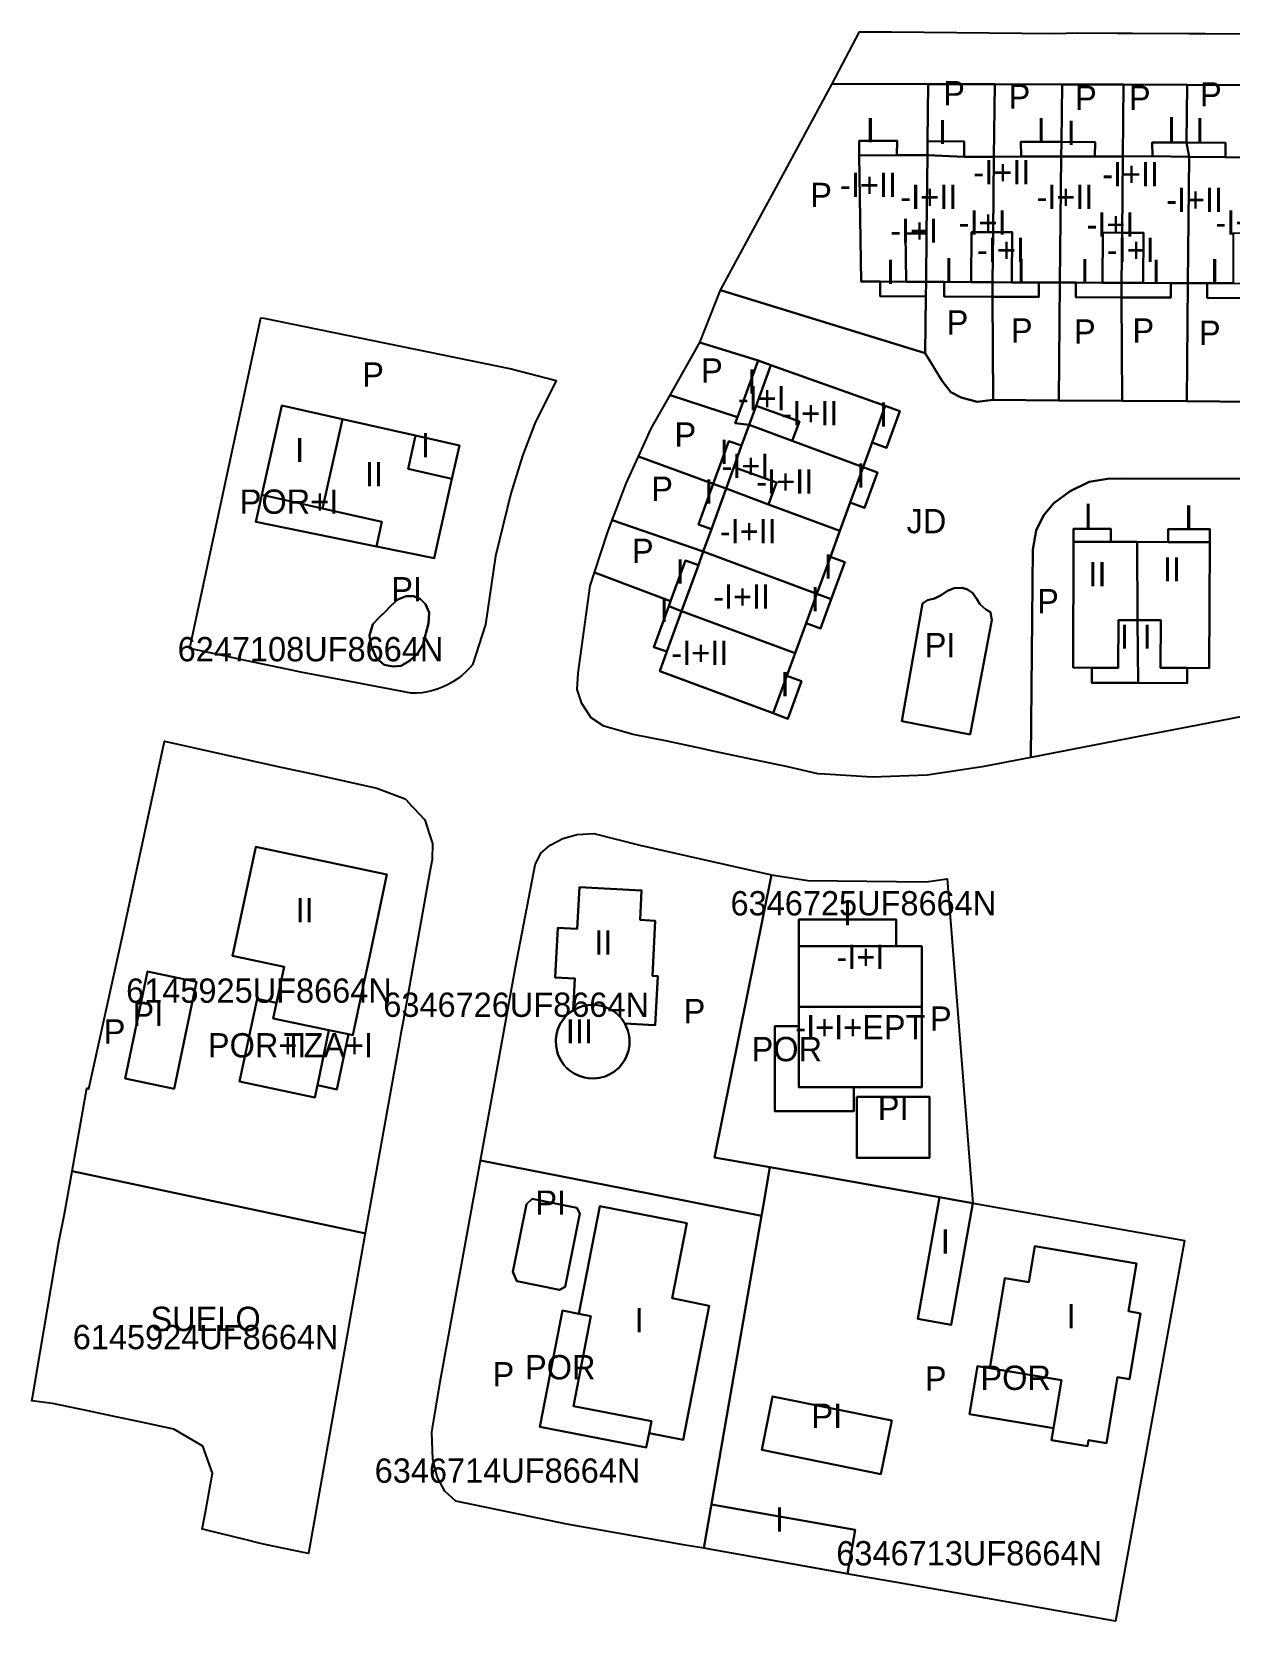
# Model space of a CAD drawing. Extents: x 386079 to 386238, y 4064353 to 4064483.
# Drawn here: x 386079 to 386177.5, y 4064352.6 to 4064483.4 of the extents above; entities that cross this region are included whole.
import ezdxf
from ezdxf.enums import TextEntityAlignment as Align

# ---------------------------------------------------------------- set-up
doc = ezdxf.new("R2010")
doc.units = 0
for name, color, linetype in [('Construccion', 6, 'CONTINUOUS'), ('Parcela', 7, 'CONTINUOUS'), ('RefCatastral', 7, 'CONTINUOUS'), ('txtConstru', 6, 'CONTINUOUS')]:
    doc.layers.add(name, color=color, linetype=linetype)

msp = doc.modelspace()

# ---------------------------------------------------------------- linework, layer by layer
at = {"layer": 'Construccion'}
for points in [[(386152.7615, 4064479.137), (386144.881, 4064479.157), (386147.1215, 4064483.437), (386149.7515, 4064483.427), (386163.1515, 4064483.297), (386165.0715, 4064483.347), (386168.3115, 4064483.327), (386169.5915, 4064483.327), (386174.2215, 4064483.297), (386175.5715, 4064483.287), (386186.3415, 4064483.237)], [(386152.531, 4064456.997), (386135.691, 4064462.1875), (386138.921, 4064468.1575), (386139.901, 4064469.9575), (386144.881, 4064479.157), (386152.7615, 4064479.137), (386152.7115, 4064474.427), (386152.7015, 4064473.297), (386150.2015, 4064473.297), (386150.2215, 4064474.457), (386147.0815, 4064474.457), (386147.101, 4064473.247), (386147.251, 4064462.887), (386148.821, 4064462.877), (386148.811, 4064461.677), (386152.5815, 4064461.657), (386152.531, 4064456.997)], [(386155.7415, 4064473.137), (386155.7415, 4064474.417), (386152.7115, 4064474.427), (386152.7615, 4064479.137), (386158.2415, 4064479.117), (386158.1715, 4064473.157), (386155.7415, 4064473.137)], [(386179.5815, 4064479.047), (386174.0815, 4064479.067), (386168.8515, 4064479.087), (386163.7815, 4064479.107), (386158.2415, 4064479.117), (386152.7615, 4064479.137)], [(386158.1715, 4064473.157), (386158.2415, 4064479.117), (386163.7815, 4064479.107), (386163.7315, 4064474.377), (386160.3915, 4064474.387), (386160.4215, 4064473.177), (386158.1715, 4064473.157)], [(386166.4815, 4064473.177), (386166.5015, 4064474.357), (386163.7315, 4064474.377), (386163.7815, 4064479.107), (386168.8515, 4064479.087), (386168.7915, 4064473.187), (386166.4815, 4064473.177)], [(386168.7915, 4064473.187), (386168.8515, 4064479.087), (386174.0815, 4064479.067), (386174.0315, 4064474.327), (386171.2115, 4064474.337), (386171.2315, 4064473.197), (386168.7915, 4064473.187)], [(386177.2215, 4064473.127), (386177.2215, 4064474.307), (386174.0315, 4064474.327), (386174.0815, 4064479.067), (386179.5815, 4064479.047), (386179.5215, 4064473.097), (386177.2215, 4064473.127)], [(386147.101, 4064473.247), (386147.0815, 4064474.457), (386150.2215, 4064474.457), (386150.2015, 4064473.297), (386147.101, 4064473.247)], [(386155.7415, 4064473.137), (386152.7015, 4064473.297), (386152.7115, 4064474.427), (386155.7415, 4064474.417), (386155.7415, 4064473.137)], [(386160.4215, 4064473.177), (386160.3915, 4064474.387), (386163.7315, 4064474.377), (386163.7215, 4064473.177), (386160.4215, 4064473.177)], [(386163.7215, 4064473.177), (386163.7315, 4064474.377), (386166.5015, 4064474.357), (386166.4815, 4064473.177), (386163.7215, 4064473.177)], [(386171.2315, 4064473.197), (386171.2115, 4064474.337), (386174.0315, 4064474.327), (386174.2515, 4064473.157), (386171.2315, 4064473.197)], [(386174.0315, 4064474.327), (386177.2215, 4064474.307), (386177.2215, 4064473.127), (386174.2515, 4064473.157), (386174.0315, 4064474.327)], [(386148.821, 4064462.877), (386147.251, 4064462.887), (386147.101, 4064473.247), (386150.2015, 4064473.297), (386152.7015, 4064473.297), (386152.6315, 4064466.827), (386150.9015, 4064466.837), (386150.951, 4064462.867), (386148.821, 4064462.877)], [(386154.0915, 4064462.847), (386152.5915, 4064462.857), (386152.6315, 4064466.827), (386152.7015, 4064473.297), (386155.7415, 4064473.137), (386158.1715, 4064473.157), (386158.1115, 4064466.947), (386156.3215, 4064466.957), (386156.3015, 4064462.837), (386154.0915, 4064462.847)], [(386159.6515, 4064462.817), (386159.6715, 4064466.937), (386158.1115, 4064466.947), (386158.1715, 4064473.157), (386160.4215, 4064473.177), (386163.7215, 4064473.177), (386163.6115, 4064462.797), (386161.8615, 4064462.807), (386159.6515, 4064462.817)], [(386163.6115, 4064462.797), (386163.7215, 4064473.177), (386166.4815, 4064473.177), (386168.7915, 4064473.187), (386168.7215, 4064466.897), (386167.1315, 4064466.907), (386167.1115, 4064462.787), (386164.9315, 4064462.797), (386163.6115, 4064462.797)], [(386170.4615, 4064462.767), (386170.4815, 4064466.887), (386168.7215, 4064466.897), (386168.7915, 4064473.187), (386171.2315, 4064473.197), (386174.2515, 4064473.157), (386174.1415, 4064462.757), (386172.7215, 4064462.757), (386170.4615, 4064462.767)], [(386175.7315, 4064462.747), (386174.1415, 4064462.757), (386174.2515, 4064473.157), (386177.2215, 4064473.127), (386179.5215, 4064473.097), (386179.4515, 4064466.847), (386177.8715, 4064466.857), (386177.8515, 4064462.737), (386175.7315, 4064462.747)], [(386150.951, 4064462.867), (386150.9015, 4064466.837), (386152.6315, 4064466.827), (386152.5915, 4064462.857), (386150.951, 4064462.867)], [(386158.0615, 4064462.827), (386156.3015, 4064462.837), (386156.3215, 4064466.957), (386158.1115, 4064466.947), (386158.0615, 4064462.827)], [(386159.6515, 4064462.817), (386158.0615, 4064462.827), (386158.1115, 4064466.947), (386159.6715, 4064466.937), (386159.6515, 4064462.817)], [(386168.6815, 4064462.777), (386167.1115, 4064462.787), (386167.1315, 4064466.907), (386168.7215, 4064466.897), (386168.6815, 4064462.777)], [(386170.4615, 4064462.767), (386168.6815, 4064462.777), (386168.7215, 4064466.897), (386170.4815, 4064466.887), (386170.4615, 4064462.767)], [(386152.5815, 4064461.657), (386148.811, 4064461.677), (386148.821, 4064462.877), (386150.951, 4064462.867), (386152.5915, 4064462.857), (386152.5815, 4064461.657)], [(386158.1215, 4064453.137), (386156.8115, 4064452.997), (386155.4915, 4064453.337), (386154.641, 4064453.777), (386153.891, 4064454.737), (386152.531, 4064456.997), (386152.5815, 4064461.657), (386152.5915, 4064462.857), (386154.0915, 4064462.847), (386154.0815, 4064461.657), (386158.0515, 4064461.637), (386158.1215, 4064453.137)], [(386158.0515, 4064461.637), (386154.0815, 4064461.657), (386154.0915, 4064462.847), (386156.3015, 4064462.837), (386158.0615, 4064462.827), (386158.0515, 4064461.637)], [(386161.8615, 4064462.807), (386161.8615, 4064461.617), (386158.0515, 4064461.637), (386158.0615, 4064462.827), (386159.6515, 4064462.817), (386161.8615, 4064462.807)], [(386158.0515, 4064461.637), (386161.8615, 4064461.617), (386161.8615, 4064462.807), (386163.6115, 4064462.797), (386163.5115, 4064453.097), (386158.1215, 4064453.137), (386158.0515, 4064461.637)], [(386168.7315, 4064453.067), (386163.5115, 4064453.097), (386163.6115, 4064462.797), (386164.9315, 4064462.797), (386164.9315, 4064461.597), (386168.6715, 4064461.577), (386168.7315, 4064453.067)], [(386164.9315, 4064462.797), (386167.1115, 4064462.787), (386168.6815, 4064462.777), (386168.6715, 4064461.577), (386164.9315, 4064461.597), (386164.9315, 4064462.797)], [(386172.7215, 4064462.757), (386172.7215, 4064461.557), (386168.6715, 4064461.577), (386168.6815, 4064462.777), (386170.4615, 4064462.767), (386172.7215, 4064462.757)], [(386168.6715, 4064461.577), (386172.7215, 4064461.557), (386172.7215, 4064462.757), (386174.1415, 4064462.757), (386174.0415, 4064453.047), (386168.7315, 4064453.067), (386168.6715, 4064461.577)], [(386179.5115, 4064452.987), (386174.0415, 4064453.047), (386174.1415, 4064462.757), (386175.7315, 4064462.747), (386175.7315, 4064461.547), (386179.4015, 4064461.527), (386179.5115, 4064452.987)], [(386175.7315, 4064462.747), (386177.8515, 4064462.737), (386179.4115, 4064462.727), (386179.4015, 4064461.527), (386175.7315, 4064461.547), (386175.7315, 4064462.747)], [(386161.221, 4064423.717), (386157.211, 4064422.937), (386152.691, 4064422.267), (386148.151, 4064422.097), (386144.261, 4064422.337), (386143.691, 4064422.367), (386141.211, 4064422.947), (386138.461, 4064423.5175), (386135.201, 4064424.2075), (386133.981, 4064424.4775), (386131.291, 4064425.0475), (386128.501, 4064425.5975), (386126.091, 4064426.3075), (386125.051, 4064426.9775), (386124.271, 4064428.1575), (386123.891, 4064429.3175), (386123.981, 4064430.6475), (386124.971, 4064437.8375), (386125.321, 4064438.9375), (386131.581, 4064436.5775), (386131.431, 4064436.1575), (386130.211, 4064432.8075), (386131.271, 4064432.4275), (386130.681, 4064430.8075), (386140.011, 4064427.3575), (386141.211, 4064426.907), (386142.341, 4064430.007), (386141.151, 4064430.437), (386141.831, 4064432.307), (386142.731, 4064434.767), (386143.921, 4064434.327), (386144.801, 4064436.757), (386145.911, 4064439.797), (386144.721, 4064440.227), (386145.511, 4064442.377), (386146.351, 4064444.697), (386147.541, 4064444.267), (386148.611, 4064447.177), (386147.431, 4064447.617), (386148.151, 4064449.637), (386149.341, 4064449.207), (386150.441, 4064452.217), (386149.221, 4064452.647), (386139.831, 4064455.9975), (386138.771, 4064456.3775), (386133.971, 4064457.8675), (386135.691, 4064462.1875), (386152.531, 4064456.997), (386153.891, 4064454.737), (386154.641, 4064453.777), (386155.4915, 4064453.337), (386156.8115, 4064452.997), (386158.1215, 4064453.137), (386163.5115, 4064453.097), (386168.7315, 4064453.067), (386174.0415, 4064453.047), (386179.5115, 4064452.987)], [(386092.2267, 4064433.6058), (386097.8629, 4064459.909), (386098.1205, 4064459.8575), (386118.471, 4064455.6875), (386122.171, 4064454.7375), (386120.401, 4064451.2075), (386119.381, 4064448.5375), (386118.431, 4064445.4275), (386117.181, 4064440.2975), (386116.361, 4064434.6675), (386115.271, 4064431.3475), (386115.051, 4064431.0975), (386114.741, 4064430.7675), (386114.4005, 4064430.4675), (386114.0405, 4064430.1975), (386113.6705, 4064429.9475), (386113.2805, 4064429.7175), (386112.8705, 4064429.5275), (386112.4505, 4064429.3575), (386112.0205, 4064429.2275), (386111.5805, 4064429.1175), (386111.1305, 4064429.0475), (386110.6805, 4064429.0075), (386110.2305, 4064428.9975), (386101.1605, 4064430.7275), (386100.0105, 4064430.9775), (386096.7105, 4064431.6775), (386094.3205, 4064432.1975), (386092.0205, 4064432.6875), (386092.2267, 4064433.6058)], [(386137.081, 4064451.7175), (386131.541, 4064453.5375), (386133.971, 4064457.8675), (386138.771, 4064456.3775), (386137.081, 4064451.7175)], [(386138.051, 4064451.0875), (386136.901, 4064451.2375), (386137.081, 4064451.7175), (386138.771, 4064456.3775), (386139.831, 4064455.9975), (386138.621, 4064452.6675), (386138.051, 4064451.0875)], [(386141.591, 4064449.777), (386142.171, 4064451.377), (386138.621, 4064452.6675), (386139.831, 4064455.9975), (386149.221, 4064452.647), (386148.151, 4064449.637), (386147.431, 4064447.617), (386141.591, 4064449.777)], [(386135.091, 4064446.2375), (386128.931, 4064448.4775), (386129.991, 4064450.7875), (386131.541, 4064453.5375), (386137.081, 4064451.7175), (386136.901, 4064451.2375), (386138.051, 4064451.0875), (386137.421, 4064449.3775), (386136.361, 4064449.7575), (386135.091, 4064446.2375)], [(386097.95, 4064445.34), (386097.45, 4064443.11), (386107.37, 4064441.09), (386112.12, 4064440.12), (386113.58, 4064446.65), (386114.2, 4064449.4), (386110.6, 4064450.21), (386104.57, 4064451.56), (386099.59, 4064452.67), (386097.95, 4064445.34)], [(386102.93, 4064444.22), (386097.95, 4064445.34), (386099.59, 4064452.67), (386104.57, 4064451.56), (386102.93, 4064444.22)], [(386141.591, 4064449.777), (386138.051, 4064451.0875), (386138.621, 4064452.6675), (386142.171, 4064451.377), (386141.591, 4064449.777)], [(386149.221, 4064452.647), (386150.441, 4064452.217), (386149.341, 4064449.207), (386148.151, 4064449.637), (386149.221, 4064452.647)], [(386107.37, 4064441.09), (386107.82, 4064443.12), (386102.93, 4064444.22), (386104.57, 4064451.56), (386110.6, 4064450.21), (386109.98, 4064447.46), (386113.58, 4064446.65), (386112.12, 4064440.12), (386107.37, 4064441.09)], [(386139.641, 4064444.5475), (386140.281, 4064446.3375), (386136.781, 4064447.6175), (386137.421, 4064449.3775), (386138.051, 4064451.0875), (386141.591, 4064449.777), (386147.431, 4064447.617), (386146.351, 4064444.697), (386145.511, 4064442.377), (386139.641, 4064444.5475)], [(386113.58, 4064446.65), (386109.98, 4064447.46), (386110.6, 4064450.21), (386114.2, 4064449.4), (386113.58, 4064446.65)], [(386136.141, 4064445.8475), (386135.091, 4064446.2375), (386136.361, 4064449.7575), (386137.421, 4064449.3775), (386136.781, 4064447.6175), (386136.141, 4064445.8475)], [(386134.261, 4064440.6575), (386126.771, 4064443.2575), (386126.951, 4064443.7275), (386127.921, 4064446.2675), (386128.931, 4064448.4775), (386135.091, 4064446.2375), (386133.871, 4064442.8875), (386134.931, 4064442.5075), (386134.261, 4064440.6575)], [(386139.641, 4064444.5475), (386136.141, 4064445.8475), (386136.781, 4064447.6175), (386140.281, 4064446.3375), (386139.641, 4064444.5475)], [(386147.431, 4064447.617), (386148.611, 4064447.177), (386147.541, 4064444.267), (386146.351, 4064444.697), (386147.431, 4064447.617)], [(386179.9815, 4064446.637), (386168.7915, 4064446.677), (386167.5115, 4064446.637), (386166.0115, 4064446.397), (386164.4615, 4064445.627), (386163.1115, 4064444.637), (386162.2515, 4064443.627), (386161.6515, 4064442.407), (386161.3815, 4064440.837), (386161.221, 4064423.717)], [(386161.221, 4064423.717), (386161.3815, 4064440.837), (386161.6515, 4064442.407), (386162.2515, 4064443.627), (386163.1115, 4064444.637), (386164.4615, 4064445.627), (386166.0115, 4064446.397), (386167.5115, 4064446.637), (386168.7915, 4064446.677), (386179.9815, 4064446.637), (386179.5215, 4064445.907), (386179.1415, 4064445.067), (386178.8915, 4064444.197), (386178.8115, 4064443.747), (386178.7615, 4064427.127), (386174.9515, 4064426.387), (386170.1115, 4064425.447), (386165.451, 4064424.537), (386161.221, 4064423.717)], [(386107.37, 4064441.09), (386097.45, 4064443.11), (386097.95, 4064445.34), (386102.93, 4064444.22), (386107.82, 4064443.12), (386107.37, 4064441.09)], [(386134.931, 4064442.5075), (386133.871, 4064442.8875), (386135.091, 4064446.2375), (386136.141, 4064445.8475), (386134.931, 4064442.5075)], [(386143.611, 4064437.197), (386134.261, 4064440.6575), (386134.931, 4064442.5075), (386136.141, 4064445.8475), (386139.641, 4064444.5475), (386145.511, 4064442.377), (386144.721, 4064440.227), (386143.611, 4064437.197)], [(386131.581, 4064436.5775), (386125.321, 4064438.9375), (386126.401, 4064442.2775), (386126.771, 4064443.2575), (386134.261, 4064440.6575), (386133.861, 4064439.5475), (386132.801, 4064439.9375), (386131.581, 4064436.5775)], [(386164.7315, 4064441.467), (386164.6915, 4064431.117), (386166.2415, 4064431.107), (386166.2315, 4064429.857), (386170.0515, 4064429.847), (386174.0915, 4064429.827), (386174.0915, 4064431.087), (386175.9015, 4064431.077), (386175.9415, 4064441.437), (386175.9415, 4064442.497), (386173.1615, 4064442.507), (386172.5115, 4064442.507), (386172.5215, 4064441.447), (386169.9515, 4064441.457), (386167.8015, 4064441.457), (386167.8015, 4064442.527), (386164.7315, 4064442.537), (386164.7315, 4064441.467)], [(386166.2415, 4064431.107), (386164.6915, 4064431.117), (386164.7315, 4064441.467), (386167.8015, 4064441.457), (386169.9515, 4064441.457), (386170.0015, 4064435.017), (386168.4215, 4064435.017), (386168.4115, 4064431.107), (386166.2415, 4064431.107)], [(386167.8015, 4064441.457), (386164.7315, 4064441.467), (386164.7315, 4064442.537), (386167.8015, 4064442.527), (386167.8015, 4064441.457)], [(386169.9515, 4064441.457), (386172.5215, 4064441.447), (386175.9415, 4064441.437), (386175.9015, 4064431.077), (386174.0915, 4064431.087), (386171.8915, 4064431.087), (386171.9115, 4064435.007), (386170.0015, 4064435.017), (386169.9515, 4064441.457)], [(386172.5215, 4064441.447), (386172.5115, 4064442.507), (386173.1615, 4064442.507), (386175.9415, 4064442.497), (386175.9415, 4064441.437), (386172.5215, 4064441.447)], [(386141.831, 4064432.307), (386132.481, 4064435.7675), (386133.861, 4064439.5475), (386134.261, 4064440.6575), (386143.611, 4064437.197), (386142.731, 4064434.767), (386141.831, 4064432.307)], [(386144.801, 4064436.757), (386143.611, 4064437.197), (386144.721, 4064440.227), (386145.911, 4064439.797), (386144.801, 4064436.757)], [(386132.481, 4064435.7675), (386131.431, 4064436.1575), (386131.581, 4064436.5775), (386132.801, 4064439.9375), (386133.861, 4064439.5475), (386132.481, 4064435.7675)], [(386156.211, 4064425.597), (386158.011, 4064435.027), (386157.891, 4064435.677), (386157.501, 4064435.907), (386157.011, 4064436.327), (386156.751, 4064436.787), (386156.411, 4064437.267), (386156.011, 4064437.527), (386155.561, 4064437.677), (386154.901, 4064437.637), (386154.371, 4064437.437), (386153.841, 4064437.087), (386153.301, 4064436.787), (386152.711, 4064436.667), (386152.311, 4064436.397), (386150.601, 4064426.697), (386156.211, 4064425.597)], [(386156.211, 4064425.597), (386150.601, 4064426.697), (386152.311, 4064436.397), (386152.711, 4064436.667), (386153.301, 4064436.787), (386153.841, 4064437.087), (386154.371, 4064437.437), (386154.901, 4064437.637), (386155.561, 4064437.677), (386156.011, 4064437.527), (386156.411, 4064437.267), (386156.751, 4064436.787), (386157.011, 4064436.327), (386157.501, 4064435.907), (386157.891, 4064435.677), (386158.011, 4064435.027), (386156.211, 4064425.597)], [(386110.99, 4064436.75), (386110.44, 4064436.98), (386109.83, 4064436.98), (386109.13, 4064436.72), (386108.53, 4064436.16), (386108.09, 4064435.69), (386107.59, 4064435.25), (386107.07, 4064434.68), (386106.8, 4064433.75), (386106.95, 4064432.89), (386107.38, 4064431.89), (386108.02, 4064431.34), (386108.75, 4064431.2), (386109.41, 4064431.27), (386110.1, 4064431.66), (386110.72, 4064432.23), (386111.18, 4064432.98), (386111.66, 4064434.74), (386111.72, 4064435.66), (386111.4, 4064436.32), (386110.99, 4064436.75)], [(386110.99, 4064436.75), (386111.4, 4064436.32), (386111.72, 4064435.66), (386111.66, 4064434.74), (386111.18, 4064432.98), (386110.72, 4064432.23), (386110.1, 4064431.66), (386109.41, 4064431.27), (386108.75, 4064431.2), (386108.02, 4064431.34), (386107.38, 4064431.89), (386106.95, 4064432.89), (386106.8, 4064433.75), (386107.07, 4064434.68), (386107.59, 4064435.25), (386108.09, 4064435.69), (386108.53, 4064436.16), (386109.13, 4064436.72), (386109.83, 4064436.98), (386110.44, 4064436.98), (386110.99, 4064436.75)], [(386131.271, 4064432.4275), (386130.211, 4064432.8075), (386131.431, 4064436.1575), (386132.481, 4064435.7675), (386131.271, 4064432.4275)], [(386144.801, 4064436.757), (386143.921, 4064434.327), (386142.731, 4064434.767), (386143.611, 4064437.197), (386144.801, 4064436.757)], [(386140.011, 4064427.3575), (386130.681, 4064430.8075), (386131.271, 4064432.4275), (386132.481, 4064435.7675), (386141.831, 4064432.307), (386141.151, 4064430.437), (386140.011, 4064427.3575)], [(386170.0515, 4064429.847), (386166.2315, 4064429.857), (386166.2415, 4064431.107), (386168.4115, 4064431.107), (386168.4215, 4064435.017), (386170.0015, 4064435.017), (386170.0515, 4064429.847)], [(386170.0015, 4064435.017), (386171.9115, 4064435.007), (386171.8915, 4064431.087), (386174.0915, 4064431.087), (386174.0915, 4064429.827), (386170.0515, 4064429.847), (386170.0015, 4064435.017)], [(386141.151, 4064430.437), (386142.341, 4064430.007), (386141.211, 4064426.907), (386140.011, 4064427.3575), (386141.151, 4064430.437)], [(386083.7378, 4064396.5767), (386086.4983, 4064409.1484), (386087.59, 4064414.12), (386088.44, 4064418.06), (386089.8568, 4064424.6689), (386089.9, 4064424.87), (386089.94, 4064425.05), (386099.27, 4064422.98), (386102.49, 4064422.29), (386107.42, 4064421.19), (386109.75, 4064420.31), (386109.935, 4064420.11), (386109.9405, 4064420.1075), (386111.3657, 4064418.5727), (386111.7218, 4064417.4733), (386112, 4064416.63), (386111.96, 4064415.33), (386111.7502, 4064414.1619), (386109.6005, 4064402.1675), (386109.3605, 4064400.8575), (386109.1789, 4064399.8719), (386106.46, 4064384.56), (386106.362, 4064384.5808), (386082.34, 4064389.68), (386083.54, 4064396.49), (386083.71, 4064396.45), (386083.7378, 4064396.5767)], [(386127.6905, 4064388.2475), (386115.9405, 4064390.5575), (386116.9705, 4064396.2775), (386118.8205, 4064406.4675), (386120.4305, 4064414.8775), (386120.901, 4064415.8375), (386121.681, 4064416.4875), (386122.721, 4064417.0575), (386123.891, 4064417.3775), (386125.271, 4064417.4675), (386129.041, 4064416.4875), (386139.881, 4064414.047), (386135.201, 4064390.8075), (386139.751, 4064389.997), (386139.191, 4064386.757), (386139.061, 4064386.007), (386127.6905, 4064388.2475)], [(386105.0705, 4064400.9475), (386105.4405, 4064400.8675), (386106.1505, 4064404.2475), (386106.7105, 4064406.9075), (386108.2305, 4064414.0875), (386097.4605, 4064416.3575), (386095.5305, 4064407.3875), (386099.7805, 4064406.4975), (386099.1505, 4064403.5375), (386097.5505, 4064403.8675), (386096.1205, 4064397.0475), (386102.3105, 4064395.7475), (386102.5205, 4064396.7375), (386104.1105, 4064396.3975), (386105.0705, 4064400.9475)], [(386106.7105, 4064406.9075), (386106.1505, 4064404.2475), (386105.4405, 4064400.8675), (386105.0705, 4064400.9475), (386103.4705, 4064401.2875), (386098.8805, 4064402.2475), (386099.1505, 4064403.5375), (386099.7805, 4064406.4975), (386095.5305, 4064407.3875), (386097.4605, 4064416.3575), (386108.2305, 4064414.0875), (386106.7105, 4064406.9075)], [(386135.201, 4064390.8075), (386139.881, 4064414.047), (386142.871, 4064413.587), (386152.611, 4064413.477), (386154.341, 4064413.717), (386156.451, 4064387.047), (386154.891, 4064387.327), (386153.701, 4064387.537), (386144.121, 4064389.227), (386139.751, 4064389.997), (386135.201, 4064390.8075)], [(386123.5605, 4064402.9075), (386123.6905, 4064405.5275), (386122.0805, 4064405.6075), (386122.1105, 4064406.1475), (386122.2905, 4064409.7075), (386123.901, 4064409.6175), (386124.081, 4064413.0375), (386129.191, 4064412.7775), (386129.071, 4064410.3475), (386130.321, 4064410.2775), (386130.091, 4064405.7575), (386130.521, 4064405.7275), (386130.321, 4064401.6775), (386129.761, 4064401.7175), (386127.801, 4064401.8375), (386127.541, 4064402.2275), (386127.331, 4064402.4575), (386127.101, 4064402.6675), (386126.851, 4064402.8575), (386126.581, 4064403.0175), (386126.161, 4064403.1975), (386125.861, 4064403.2875), (386125.5505, 4064403.3475), (386125.0805, 4064403.3675), (386124.7705, 4064403.3375), (386124.3205, 4064403.2475), (386124.0205, 4064403.1475), (386123.5605, 4064402.9075)], [(386127.801, 4064401.8375), (386129.761, 4064401.7175), (386130.321, 4064401.6775), (386130.521, 4064405.7275), (386130.091, 4064405.7575), (386130.321, 4064410.2775), (386129.071, 4064410.3475), (386129.191, 4064412.7775), (386124.081, 4064413.0375), (386123.901, 4064409.6175), (386122.2905, 4064409.7075), (386122.1105, 4064406.1475), (386122.0805, 4064405.6075), (386123.6905, 4064405.5275), (386123.5605, 4064402.9075), (386123.3005, 4064402.7275), (386122.9605, 4064402.4175), (386122.7605, 4064402.1775), (386122.5005, 4064401.7875), (386122.3105, 4064401.3675), (386122.2205, 4064401.0675), (386122.1605, 4064400.7575), (386122.1305, 4064400.4475), (386122.1505, 4064399.9775), (386122.2405, 4064399.5275), (386122.3405, 4064399.2275), (386122.5405, 4064398.8075), (386122.8005, 4064398.4175), (386123.0105, 4064398.1875), (386123.2405, 4064397.9775), (386123.6305, 4064397.7175), (386124.0505, 4064397.5075), (386124.4905, 4064397.3675), (386124.8005, 4064397.3175), (386125.2705, 4064397.2975), (386125.7305, 4064397.3475), (386126.1805, 4064397.4675), (386126.4705, 4064397.5875), (386126.8705, 4064397.8175), (386127.1205, 4064398.0075), (386127.3505, 4064398.2175), (386127.5505, 4064398.4575), (386127.811, 4064398.8475), (386127.951, 4064399.1275), (386128.101, 4064399.5675), (386128.191, 4064400.0275), (386128.201, 4064400.4975), (386128.161, 4064400.8075), (386128.061, 4064401.2575), (386127.801, 4064401.8375)], [(386142.141, 4064401.597), (386140.141, 4064401.597), (386140.141, 4064394.597), (386146.641, 4064394.597), (386146.641, 4064396.597), (386152.241, 4064396.597), (386152.241, 4064403.197), (386152.241, 4064408.197), (386150.141, 4064408.197), (386150.141, 4064410.397), (386142.141, 4064410.397), (386142.141, 4064408.197), (386142.141, 4064403.197), (386142.141, 4064401.597)], [(386142.141, 4064408.197), (386142.141, 4064410.397), (386150.141, 4064410.397), (386150.141, 4064408.197), (386142.141, 4064408.197)], [(386142.141, 4064408.197), (386150.141, 4064408.197), (386152.241, 4064408.197), (386152.241, 4064403.197), (386142.141, 4064403.197), (386142.141, 4064408.197)], [(386090.7205, 4064396.4475), (386092.5805, 4064405.2575), (386088.5505, 4064406.1075), (386086.6905, 4064397.2975), (386090.7205, 4064396.4475)], [(386090.7205, 4064396.4475), (386086.6905, 4064397.2975), (386088.5505, 4064406.1075), (386092.5805, 4064405.2575), (386090.7205, 4064396.4475)], [(386103.4705, 4064401.2875), (386102.5205, 4064396.7375), (386102.3105, 4064395.7475), (386096.1205, 4064397.0475), (386097.5505, 4064403.8675), (386099.1505, 4064403.5375), (386098.8805, 4064402.2475), (386103.4705, 4064401.2875)], [(386127.801, 4064401.8375), (386128.061, 4064401.2575), (386128.161, 4064400.8075), (386128.201, 4064400.4975), (386128.191, 4064400.0275), (386128.101, 4064399.5675), (386127.951, 4064399.1275), (386127.811, 4064398.8475), (386127.5505, 4064398.4575), (386127.3505, 4064398.2175), (386127.1205, 4064398.0075), (386126.8705, 4064397.8175), (386126.4705, 4064397.5875), (386126.1805, 4064397.4675), (386125.7305, 4064397.3475), (386125.2705, 4064397.2975), (386124.8005, 4064397.3175), (386124.4905, 4064397.3675), (386124.0505, 4064397.5075), (386123.6305, 4064397.7175), (386123.2405, 4064397.9775), (386123.0105, 4064398.1875), (386122.8005, 4064398.4175), (386122.5405, 4064398.8075), (386122.3405, 4064399.2275), (386122.2405, 4064399.5275), (386122.1505, 4064399.9775), (386122.1305, 4064400.4475), (386122.1605, 4064400.7575), (386122.2205, 4064401.0675), (386122.3105, 4064401.3675), (386122.5005, 4064401.7875), (386122.7605, 4064402.1775), (386122.9605, 4064402.4175), (386123.3005, 4064402.7275), (386123.5605, 4064402.9075), (386124.0205, 4064403.1475), (386124.3205, 4064403.2475), (386124.7705, 4064403.3375), (386125.0805, 4064403.3675), (386125.5505, 4064403.3475), (386125.861, 4064403.2875), (386126.161, 4064403.1975), (386126.581, 4064403.0175), (386126.851, 4064402.8575), (386127.101, 4064402.6675), (386127.331, 4064402.4575), (386127.541, 4064402.2275), (386127.801, 4064401.8375)], [(386142.141, 4064403.197), (386152.241, 4064403.197), (386152.241, 4064396.597), (386146.641, 4064396.597), (386142.141, 4064396.597), (386142.141, 4064401.597), (386142.141, 4064403.197)], [(386105.0705, 4064400.9475), (386104.1105, 4064396.3975), (386102.5205, 4064396.7375), (386103.4705, 4064401.2875), (386105.0705, 4064400.9475)], [(386146.641, 4064396.597), (386146.641, 4064394.597), (386140.141, 4064394.597), (386140.141, 4064401.597), (386142.141, 4064401.597), (386142.141, 4064396.597), (386146.641, 4064396.597)], [(386146.891, 4064395.777), (386146.891, 4064390.777), (386152.891, 4064390.777), (386152.891, 4064395.777), (386146.891, 4064395.777)], [(386146.891, 4064395.777), (386152.891, 4064395.777), (386152.891, 4064390.777), (386146.891, 4064390.777), (386146.891, 4064395.777)], [(386127.6905, 4064388.2475), (386139.061, 4064386.007), (386134.3105, 4064358.6375), (386132.7805, 4064358.9075), (386131.2305, 4064359.1775), (386123.0405, 4064360.6275), (386113.9105, 4064362.5275), (386113.0005, 4064363.3375), (386112.3605, 4064364.5075), (386112.0105, 4064365.9675), (386111.9405, 4064368.1975), (386112.6305, 4064372.3275), (386115.9405, 4064390.5575), (386127.6905, 4064388.2475)], [(386101.5166, 4064358.2669), (386098.8577, 4064358.8202), (386098.09, 4064358.98), (386097.96, 4064359.01), (386097.85, 4064359.03), (386096.76, 4064359.3), (386093.28, 4064360.16), (386093.0885, 4064360.2059), (386093.03, 4064360.22), (386093.27, 4064361.35), (386093.9, 4064364.81), (386093.09, 4064367.03), (386090.7, 4064368.45), (386087.7634, 4064369.0718), (386085.93, 4064369.46), (386083.63, 4064369.96), (386080.72, 4064370.54), (386079.02, 4064370.76), (386079.07, 4064371.04), (386081.24, 4064383.86), (386081.72, 4064386.16), (386082.34, 4064389.68), (386106.362, 4064384.5808), (386106.46, 4064384.56), (386101.79, 4064358.21), (386101.5166, 4064358.2669)], [(386146.1305, 4064356.5415), (386146.77, 4064360.16), (386134.9375, 4064362.2505), (386139.061, 4064386.007), (386139.191, 4064386.757), (386139.751, 4064389.997), (386144.121, 4064389.227), (386153.701, 4064387.537), (386151.91, 4064377.51), (386152.52, 4064377.4), (386154.66, 4064377.02), (386156.451, 4064387.047), (386172.321, 4064384.237), (386173.851, 4064383.967), (386169.691, 4064360.957), (386168.191, 4064352.637), (386165.581, 4064353.097), (386150.851, 4064355.707), (386147.981, 4064356.217), (386146.551, 4064356.467), (386146.1305, 4064356.5415)], [(386122.45, 4064379.9), (386122.9, 4064380.16), (386124.12, 4064386.2), (386123.86, 4064386.65), (386120.19, 4064387.39), (386119.73, 4064386.97), (386118.6, 4064381.39), (386118.92, 4064380.61), (386122.45, 4064379.9)], [(386122.45, 4064379.9), (386118.92, 4064380.61), (386118.6, 4064381.39), (386119.73, 4064386.97), (386120.19, 4064387.39), (386123.86, 4064386.65), (386124.12, 4064386.2), (386122.9, 4064380.16), (386122.45, 4064379.9)], [(386124.04, 4064377.94), (386122.68, 4064378.2), (386120.82, 4064368.62), (386129.58, 4064366.92), (386129.81, 4064368.11), (386132.6, 4064367.57), (386134.74, 4064378.59), (386131.71, 4064379.21), (386132.91, 4064385.39), (386125.75, 4064386.78), (386124.04, 4064377.94)], [(386129.81, 4064368.11), (386130, 4064369.09), (386123.59, 4064370.33), (386125.02, 4064377.75), (386124.04, 4064377.94), (386125.75, 4064386.78), (386132.91, 4064385.39), (386131.71, 4064379.21), (386134.74, 4064378.59), (386132.6, 4064367.57), (386129.81, 4064368.11)], [(386156.451, 4064387.047), (386154.66, 4064377.02), (386152.52, 4064377.4), (386151.91, 4064377.51), (386153.701, 4064387.537), (386154.891, 4064387.327), (386156.451, 4064387.047)], [(386157.83, 4064373.46), (386156.84, 4064373.63), (386156.18, 4064369.68), (386163.09, 4064368.52), (386162.92, 4064367.54), (386165.88, 4064367.04), (386165.96, 4064367.54), (386167.44, 4064367.29), (386168.35, 4064372.71), (386169.34, 4064372.55), (386170.25, 4064377.97), (386169.26, 4064378.14), (386169.92, 4064382.08), (386161.54, 4064383.49), (386161.04, 4064380.53), (386159.07, 4064380.86), (386157.83, 4064373.46)], [(386163.09, 4064368.52), (386163.75, 4064372.47), (386157.83, 4064373.46), (386159.07, 4064380.86), (386161.04, 4064380.53), (386161.54, 4064383.49), (386169.92, 4064382.08), (386169.26, 4064378.14), (386170.25, 4064377.97), (386169.34, 4064372.55), (386168.35, 4064372.71), (386167.44, 4064367.29), (386165.96, 4064367.54), (386165.88, 4064367.04), (386162.92, 4064367.54), (386163.09, 4064368.52)], [(386129.81, 4064368.11), (386129.58, 4064366.92), (386120.82, 4064368.62), (386122.68, 4064378.2), (386124.04, 4064377.94), (386125.02, 4064377.75), (386123.59, 4064370.33), (386130, 4064369.09), (386129.81, 4064368.11)], [(386163.09, 4064368.52), (386156.18, 4064369.68), (386156.84, 4064373.63), (386157.83, 4064373.46), (386163.75, 4064372.47), (386163.09, 4064368.52)], [(386149.79, 4064369.15), (386139.97, 4064371.14), (386139.07, 4064366.73), (386148.88, 4064364.73), (386149.79, 4064369.15)], [(386149.79, 4064369.15), (386148.88, 4064364.73), (386139.07, 4064366.73), (386139.97, 4064371.14), (386149.79, 4064369.15)], [(386146.1305, 4064356.5415), (386134.3105, 4064358.6375), (386134.9375, 4064362.2505), (386146.77, 4064360.16), (386146.1305, 4064356.5415)]]:
    msp.add_lwpolyline(points, dxfattribs=at)
at = {"layer": 'Parcela'}
for points in [[(386133.981, 4064424.4775), (386131.291, 4064425.0475), (386128.501, 4064425.5975), (386126.091, 4064426.3075), (386125.051, 4064426.9775), (386124.271, 4064428.1575), (386123.891, 4064429.3175), (386123.981, 4064430.6475), (386124.971, 4064437.8375), (386125.321, 4064438.9375), (386126.401, 4064442.2775), (386126.771, 4064443.2575), (386126.951, 4064443.7275), (386127.921, 4064446.2675), (386128.931, 4064448.4775), (386129.991, 4064450.7875), (386131.541, 4064453.5375), (386133.971, 4064457.8675), (386135.691, 4064462.1875), (386138.921, 4064468.1575), (386139.901, 4064469.9575), (386144.881, 4064479.157), (386147.1215, 4064483.437), (386149.7515, 4064483.427), (386163.1515, 4064483.297), (386165.0715, 4064483.347), (386168.3115, 4064483.327), (386169.5915, 4064483.327), (386174.2215, 4064483.297), (386175.5715, 4064483.287), (386186.3415, 4064483.237)], [(386092.2267, 4064433.6058), (386097.8629, 4064459.909), (386098.1205, 4064459.8575), (386118.471, 4064455.6875), (386122.171, 4064454.7375), (386120.401, 4064451.2075), (386119.381, 4064448.5375), (386118.431, 4064445.4275), (386117.181, 4064440.2975), (386116.361, 4064434.6675), (386115.271, 4064431.3475), (386115.051, 4064431.0975), (386114.741, 4064430.7675), (386114.4005, 4064430.4675), (386114.0405, 4064430.1975), (386113.6705, 4064429.9475), (386113.2805, 4064429.7175), (386112.8705, 4064429.5275), (386112.4505, 4064429.3575), (386112.0205, 4064429.2275), (386111.5805, 4064429.1175), (386111.1305, 4064429.0475), (386110.6805, 4064429.0075), (386110.2305, 4064428.9975), (386101.1605, 4064430.7275), (386100.0105, 4064430.9775), (386096.7105, 4064431.6775), (386094.3205, 4064432.1975), (386092.0205, 4064432.6875), (386092.2267, 4064433.6058)], [(386178.7615, 4064427.127), (386174.9515, 4064426.387), (386170.1115, 4064425.447), (386165.451, 4064424.537), (386161.221, 4064423.717), (386157.211, 4064422.937), (386152.691, 4064422.267), (386148.151, 4064422.097), (386144.261, 4064422.337), (386143.691, 4064422.367), (386141.211, 4064422.947), (386138.461, 4064423.5175), (386135.201, 4064424.2075), (386133.981, 4064424.4775)], [(386083.7378, 4064396.5767), (386086.4983, 4064409.1484), (386087.59, 4064414.12), (386088.44, 4064418.06), (386089.8568, 4064424.6689), (386089.9, 4064424.87), (386089.94, 4064425.05), (386099.27, 4064422.98), (386102.49, 4064422.29), (386107.42, 4064421.19), (386109.75, 4064420.31), (386109.935, 4064420.11), (386109.9405, 4064420.1075), (386111.3657, 4064418.5727), (386111.7218, 4064417.4733), (386112, 4064416.63), (386111.96, 4064415.33), (386111.7502, 4064414.1619), (386109.6005, 4064402.1675), (386109.3605, 4064400.8575), (386109.1789, 4064399.8719), (386106.46, 4064384.56), (386106.362, 4064384.5808), (386082.34, 4064389.68), (386083.54, 4064396.49), (386083.71, 4064396.45), (386083.7378, 4064396.5767)], [(386115.9405, 4064390.5575), (386116.9705, 4064396.2775), (386118.8205, 4064406.4675), (386120.4305, 4064414.8775), (386120.901, 4064415.8375), (386121.681, 4064416.4875), (386122.721, 4064417.0575), (386123.891, 4064417.3775), (386125.271, 4064417.4675), (386129.041, 4064416.4875), (386139.881, 4064414.047), (386135.201, 4064390.8075), (386139.751, 4064389.997), (386139.191, 4064386.757), (386139.061, 4064386.007), (386127.6905, 4064388.2475), (386115.9405, 4064390.5575)], [(386135.201, 4064390.8075), (386139.881, 4064414.047), (386142.871, 4064413.587), (386152.611, 4064413.477), (386154.341, 4064413.717), (386156.451, 4064387.047), (386154.891, 4064387.327), (386153.701, 4064387.537), (386144.121, 4064389.227), (386139.751, 4064389.997), (386135.201, 4064390.8075)], [(386127.6905, 4064388.2475), (386139.061, 4064386.007), (386134.3105, 4064358.6375), (386132.7805, 4064358.9075), (386131.2305, 4064359.1775), (386123.0405, 4064360.6275), (386113.9105, 4064362.5275), (386113.0005, 4064363.3375), (386112.3605, 4064364.5075), (386112.0105, 4064365.9675), (386111.9405, 4064368.1975), (386112.6305, 4064372.3275), (386115.9405, 4064390.5575), (386127.6905, 4064388.2475)], [(386101.5166, 4064358.2669), (386098.8577, 4064358.8202), (386098.09, 4064358.98), (386097.96, 4064359.01), (386097.85, 4064359.03), (386096.76, 4064359.3), (386093.28, 4064360.16), (386093.0885, 4064360.2059), (386093.03, 4064360.22), (386093.27, 4064361.35), (386093.9, 4064364.81), (386093.09, 4064367.03), (386090.7, 4064368.45), (386087.7634, 4064369.0718), (386085.93, 4064369.46), (386083.63, 4064369.96), (386080.72, 4064370.54), (386079.02, 4064370.76), (386079.07, 4064371.04), (386081.24, 4064383.86), (386081.72, 4064386.16), (386082.34, 4064389.68), (386106.362, 4064384.5808), (386106.46, 4064384.56), (386101.79, 4064358.21), (386101.5166, 4064358.2669)], [(386156.451, 4064387.047), (386172.321, 4064384.237), (386173.851, 4064383.967), (386169.691, 4064360.957), (386168.191, 4064352.637), (386165.581, 4064353.097), (386150.851, 4064355.707), (386147.981, 4064356.217), (386146.551, 4064356.467), (386134.3105, 4064358.6375), (386139.061, 4064386.007), (386139.191, 4064386.757), (386139.751, 4064389.997), (386144.121, 4064389.227), (386153.701, 4064387.537), (386154.891, 4064387.327), (386156.451, 4064387.047)]]:
    msp.add_lwpolyline(points, dxfattribs=at)

# ---------------------------------------------------------------- texts
at = {"layer": 'RefCatastral'}
for s, p in [('6247108UF8664N', (386101.95, 4064431.03)), ('6346725UF8664N', (386147.44, 4064410.12)), ('6145925UF8664N', (386097.71, 4064402.93)), ('6346726UF8664N', (386118.87, 4064401.77)), ('6145924UF8664N', (386093.32, 4064374.42)), ('6346714UF8664N', (386118.16, 4064363.43)), ('6346713UF8664N', (386156.14, 4064356.63))]:
    msp.add_text(s, height=2, dxfattribs=at).set_placement(p, align=Align.BOTTOM_CENTER)
at = {"layer": 'txtConstru'}
for s, p in [('P', (386154.9, 4064476.79)), ('P', (386176.03, 4064476.69)), ('P', (386160.28, 4064476.51)), ('P', (386165.75, 4064476.41)), ('P', (386170.18, 4064476.41)), ('I', (386148.01, 4064473.74)), ('I', (386153.95, 4064473.59)), ('I', (386162.06, 4064473.74)), ('I', (386164.54, 4064473.52)), ('I', (386172.8, 4064473.82)), ('I', (386175.13, 4064473.74)), ('-I+II', (386158.83, 4064470.28)), ('-I+II', (386169.43, 4064470.13)), ('-I+II', (386147.86, 4064469.23)), ('P', (386143.96, 4064468.41)), ('-I+II', (386152.82, 4064468.25)), ('-I+II', (386164.02, 4064468.25)), ('-I+II', (386174.69, 4064468.02)), ('-I+I', (386157.25, 4064466.14)), ('-I+I', (386178.37, 4064466.14)), ('-I+I', (386151.62, 4064465.47)), ('-I+I', (386167.77, 4064465.99)), ('-I+I', (386158.76, 4064463.89)), ('-I+I', (386169.43, 4064463.89)), ('I', (386154.47, 4064462.23)), ('I', (386149.66, 4064462.08)), ('I', (386160.41, 4064462.15)), ('I', (386165.67, 4064462.15)), ('I', (386171.53, 4064462.08)), ('I', (386176.34, 4064462.15)), ('P', (386155.18, 4064457.92)), ('P', (386160.47, 4064457.26)), ('P', (386165.66, 4064457.17)), ('P', (386170.47, 4064457.26)), ('P', (386175.94, 4064457.07)), ('P', (386107.1, 4064453.63)), ('P', (386134.98, 4064453.96)), ('I', (386138.27, 4064453.06)), ('-I+I', (386139.08, 4064451.68)), ('-I+II', (386143.03, 4064450.45)), ('I', (386149.09, 4064450.34)), ('P', (386132.79, 4064448.69)), ('I', (386101.06, 4064447.42)), ('I', (386111.42, 4064447.81)), ('I', (386135.98, 4064447.27)), ('II', (386107.18, 4064445.44)), ('-I+I', (386137.74, 4064446.12)), ('I', (386147.23, 4064445.32)), ('P', (386130.88, 4064444.23)), ('I', (386134.72, 4064444.01)), ('-I+II', (386140.97, 4064444.83)), ('POR+I', (386100.18, 4064443.17)), ('JD', (386152.63, 4064441.57)), ('I', (386165.94, 4064442)), ('I', (386174.2, 4064441.87)), ('-I+II', (386137.96, 4064440.74)), ('P', (386129.29, 4064439.12)), ('I', (386132.37, 4064437.42)), ('I', (386144.54, 4064437.84)), ('II', (386172.82, 4064437.6)), ('II', (386166.7, 4064437.21)), ('PI', (386109.86, 4064435.96)), ('-I+II', (386137.42, 4064435.36)), ('I', (386143.47, 4064435.15)), ('P', (386162.63, 4064434.98)), ('I', (386131.05, 4064434.27)), ('PI', (386153.75, 4064431.37)), ('I', (386168.93, 4064432.06)), ('I', (386170.78, 4064432.06)), ('-I+II', (386133.98, 4064430.73)), ('I', (386140.99, 4064428.16)), ('II', (386101.46, 4064409.54)), ('I', (386146.14, 4064409.3)), ('II', (386126.04, 4064406.9)), ('-I+I', (386147.19, 4064405.71)), ('PI', (386088.57, 4064401.01)), ('P', (386133.54, 4064401.25)), ('P', (386085.83, 4064399.57)), ('III', (386124.07, 4064399.58)), ('-I+I+EPT', (386147.19, 4064399.92)), ('P', (386153.81, 4064400.63)), ('POR+I', (386097.56, 4064398.43)), ('TZA+I', (386103.42, 4064398.43)), ('POR', (386141.14, 4064398.12)), ('PI', (386149.89, 4064393.29)), ('PI', (386121.72, 4064385.48)), ('I', (386154.18, 4064382.28)), ('SUELO', (386093.32, 4064375.92)), ('I', (386164.54, 4064376.14)), ('I', (386129, 4064375.81)), ('POR', (386122.5, 4064371.94)), ('P', (386117.82, 4064371.36)), ('P', (386153.39, 4064371.01)), ('POR', (386159.97, 4064371.07)), ('PI', (386144.43, 4064367.94)), ('I', (386140.54, 4064359.4))]:
    msp.add_text(s, height=2, dxfattribs=at).set_placement(p, align=Align.BOTTOM_CENTER)

doc.saveas('drawing.dxf')
